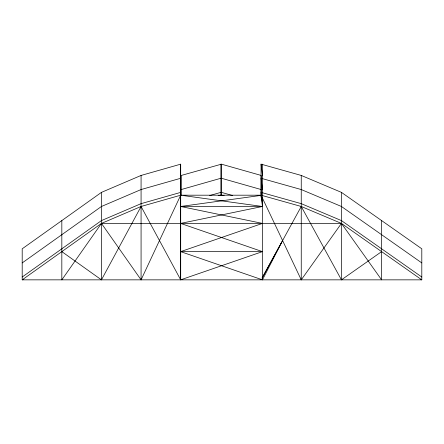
<?xml version="1.0" encoding="UTF-8"?>
<svg xmlns="http://www.w3.org/2000/svg" width="444" height="444" viewBox="0 0 444 444"><rect width="100%" height="100%" fill="white"/><g stroke="black" fill="none" stroke-linecap="round" stroke-linejoin="round"><path stroke-width="0.67" d="M61.827 220.59L61.827 279.848L101.454 223.41L141.075 279.848L180.702 195.194L141.075 206.482L101.454 223.41L22.2 279.848L22.2 248.807L101.454 192.374L141.075 175.441L180.702 164.169L180.702 279.848L141.075 206.482L101.454 279.848L61.827 251.626M261.083 195.382L180.619 206.482L262.448 223.41L180.619 251.626L262.448 279.848L282.595 240.543M262.06 278.033L301.248 206.482L341.436 223.41L421.8 279.848L421.8 248.807L341.436 192.374L301.248 175.441L261.066 164.152L261.066 197.258M262.149 278.044L279.892 245.571M280.553 244.367L281.207 243.162M262.232 197.647L301.248 279.848L341.436 223.41L381.618 279.848L381.618 220.59M22.2 262.915L101.454 206.482L141.075 189.549L180.702 178.277M22.2 277.023L101.454 220.59L141.075 203.657L180.702 192.385M262.387 195.565L301.248 206.482L341.436 279.848L381.618 251.626M23.499 279.387L22.2 279.848L421.8 279.848L420.512 279.393M180.619 206.482L262.448 206.482L180.619 195.194L261.066 195.194L262.448 206.482L180.619 223.41L262.448 251.626L180.619 279.848L180.619 164.152M181.263 189.549L220.884 178.26M209.657 195.571L220.884 192.374M219.564 195.571L220.884 195.194L220.884 164.152M261.166 195.599L261.166 175.441L221.445 164.169L181.263 175.441L181.263 195.599M218.182 195.576L220.884 195.194M101.454 223.41L341.436 223.41M180.619 251.626L262.448 251.626M221.445 164.169L221.445 195.194L224.181 195.582M262.387 178.632L301.248 189.549L341.436 206.482L421.8 262.915M262.387 192.74L301.248 203.657L341.436 220.59L421.8 277.023M221.445 178.26L261.166 189.549M221.445 192.374L232.695 195.571M221.445 195.194L222.766 195.571M261.066 164.152L262.448 175.441M261.066 178.26L262.448 189.549M261.066 192.374L262.448 203.657M341.436 192.374L341.436 279.848M301.248 175.441L301.248 279.848M262.448 164.169L262.448 279.848M141.075 175.441L141.075 279.848M101.454 192.374L101.454 279.848"/></g></svg>
